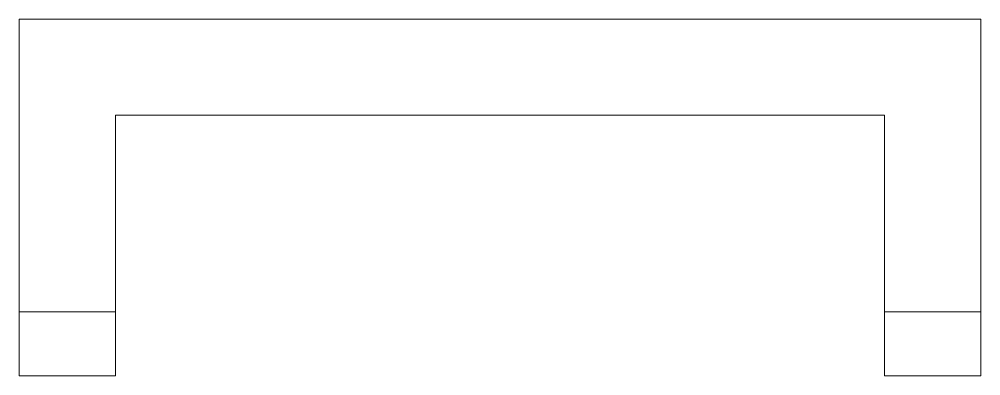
# Model space of a CAD drawing. Header units: millimetres. Extents: x 0 to 30, y -11.1 to 0.
import ezdxf

# ---------------------------------------------------------------- set-up
doc = ezdxf.new("R2010")
doc.units = ezdxf.units.MM

msp = doc.modelspace()

# ---------------------------------------------------------------- linework, layer by layer
at = {"color": 7, "linetype": 'Continuous', "lineweight": 15}
for p, q in [((0, -11.13), (0, 0)), ((30, 0), (0, 0)), ((30, -11.13), (30, 0)), ((3, -11.13), (3, -3)), ((27, -3), (3, -3)), ((27, -11.13), (27, -3)), ((0, -9.13), (3, -9.13)), ((27, -9.13), (30, -9.13)), ((3, -11.13), (0, -11.13)), ((30, -11.13), (27, -11.13))]:
    msp.add_line(p, q, dxfattribs=at)

doc.saveas('drawing.dxf')
